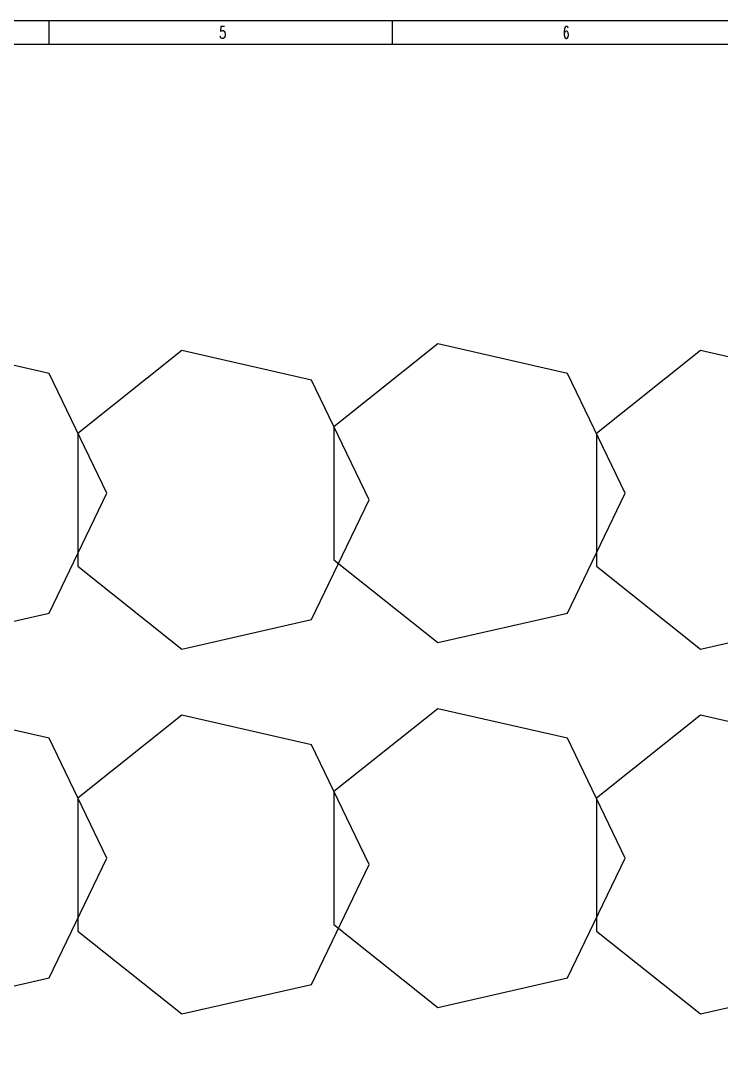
# Model space of a CAD drawing. Extents: x -383207 to 558143, y -95136 to 11777.
# Drawn here: x -75783 to -53704, y -62509 to -30118 of the extents above; entities that cross this region are included whole.
import ezdxf

# ---------------------------------------------------------------- set-up
doc = ezdxf.new("R2010")
doc.units = 0
doc.layers.get('0').update_dxf_attribs({"linetype": 'CONTINUOUS'})
doc.layers.add('TK', color=4, linetype='CONTINUOUS')
doc.styles.add('HZbine', font='txt_____.ttf', dxfattribs={"width": 0.7, "bigfont": 'HZTXT'})

msp = doc.modelspace()

# ---------------------------------------------------------------- linework, layer by layer
for points in [[(-120037.9, -30118.5), (-30862.9, -30118.5), (-30862.9, -93193.5), (-120037.9, -93193.5)], [(-73069.2, -45014.5), (-74886.8, -41240.3), (-78970.7, -40308.2), (-82245.8, -42920), (-82245.8, -47109), (-78970.7, -49720.8), (-74886.8, -48788.6)], [(-56733.4, -45014.5), (-58550.9, -41240.3), (-62634.9, -40308.2), (-65909.9, -42920), (-65909.9, -47109), (-62634.9, -49720.8), (-58550.9, -48788.6)], [(-64801.4, -45221.9), (-66618.9, -41447.8), (-70702.9, -40515.6), (-73978, -43127.4), (-73978, -47316.4), (-70702.9, -49928.2), (-66618.9, -48996.1)], [(-48465.5, -45221.9), (-50283.1, -41447.8), (-54367, -40515.6), (-57642.1, -43127.4), (-57642.1, -47316.4), (-54367, -49928.2), (-50283.1, -48996.1)], [(-73069.2, -56509.9), (-74886.8, -52735.7), (-78970.7, -51803.6), (-82245.8, -54415.4), (-82245.8, -58604.4), (-78970.7, -61216.2), (-74886.8, -60284)], [(-56733.4, -56509.9), (-58550.9, -52735.7), (-62634.9, -51803.6), (-65909.9, -54415.4), (-65909.9, -58604.4), (-62634.9, -61216.2), (-58550.9, -60284)], [(-64801.4, -56717.3), (-66618.9, -52943.1), (-70702.9, -52011), (-73978, -54622.8), (-73978, -58811.8), (-70702.9, -61423.6), (-66618.9, -60491.4)], [(-48465.5, -56717.3), (-50283.1, -52943.1), (-54367, -52011), (-57642.1, -54622.8), (-57642.1, -58811.8), (-54367, -61423.6), (-50283.1, -60491.4)]]:
    msp.add_lwpolyline(points, close=True)
at = {"layer": 'TK', "color": 4, "flags": 128}
for points in [[(-120037.9, -30118.5), (-30862.9, -30118.5)], [(-74890.9, -30118.5), (-74890.9, -30868.5)], [(-64072.9, -30118.5), (-64072.9, -30868.5)]]:
    msp.add_lwpolyline(points, dxfattribs=at)
at = {"layer": 'TK', "color": 4, "const_width": 37.5}
msp.add_lwpolyline([(-118162.9, -30868.5), (-31618.9, -30868.5), (-31618.9, -92443.5), (-118162.9, -92443.5)], close=True, dxfattribs=at)

# ---------------------------------------------------------------- texts
at = {"layer": 'TK', "color": 4, "style": 'HZbine', "width": 0.7}
for s, p in [('5', (-69525.8, -30681)), ('6', (-58707.8, -30681))]:
    msp.add_text(s, height=375, dxfattribs=at).set_placement(p)

doc.saveas('drawing.dxf')
